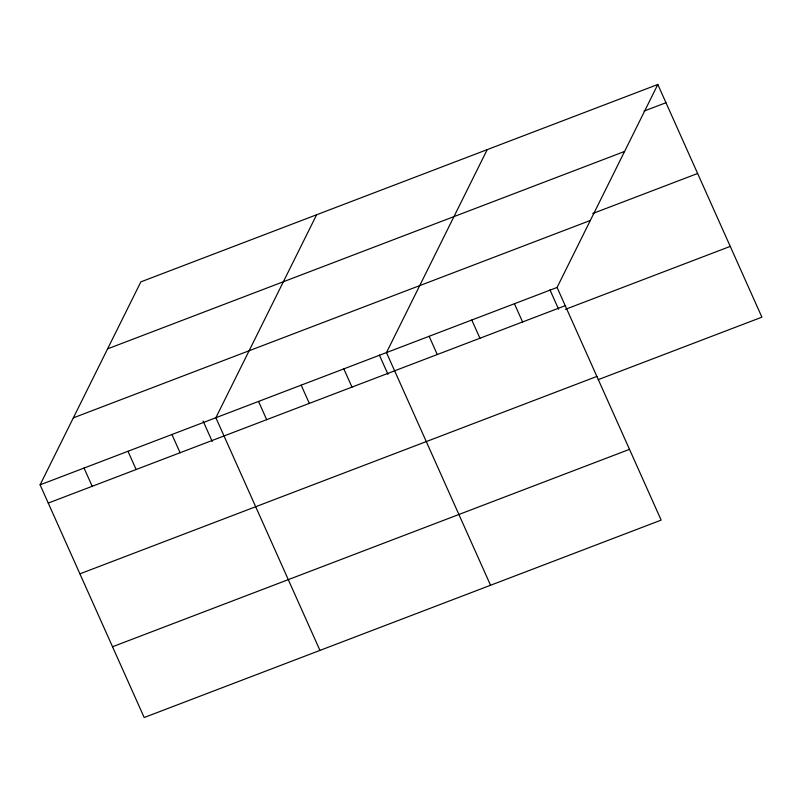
<?xml version="1.0" encoding="UTF-8"?>
<svg xmlns="http://www.w3.org/2000/svg" width="802" height="802" viewBox="0 0 802 802"><rect width="100%" height="100%" fill="white"/><g stroke="black" fill="none" stroke-linecap="round" stroke-linejoin="round"><path stroke-width="1.2" d="M657.82 84.481L557.079 287.447L661.159 520.117L144.18 717.519L40.1 484.839L140.841 281.883L657.82 84.481L761.9 317.161L598.212 379.657M316.62 214.766L215.868 417.722L319.948 650.402M487.215 149.623L386.474 352.589L490.553 585.259M644.076 111.077L665.971 102.716M107.598 348.86L624.578 151.458M592.728 213.532L697.63 173.483M73.343 417.862L590.322 220.47M40.1 484.839L557.079 287.447M48.25 503.075L565.23 305.672M565.41 309.331L730.241 246.394M79.909 573.841L596.888 376.439M112.521 646.753L629.5 449.351M549.961 289.893L558.623 309.251M514.423 303.727L522.583 321.963M471.776 320.018L479.927 338.243M429.13 336.299L437.28 354.534M379.356 355.035L388.018 374.394M343.827 368.87L351.978 387.105M301.171 385.16L309.331 403.386M258.525 401.441L266.675 419.677M203.076 421.01L212.249 441.511M171.929 434.504L180.089 452.739M127.989 451.285L136.139 469.511M84.04 468.067L92.2 486.293"/></g></svg>
